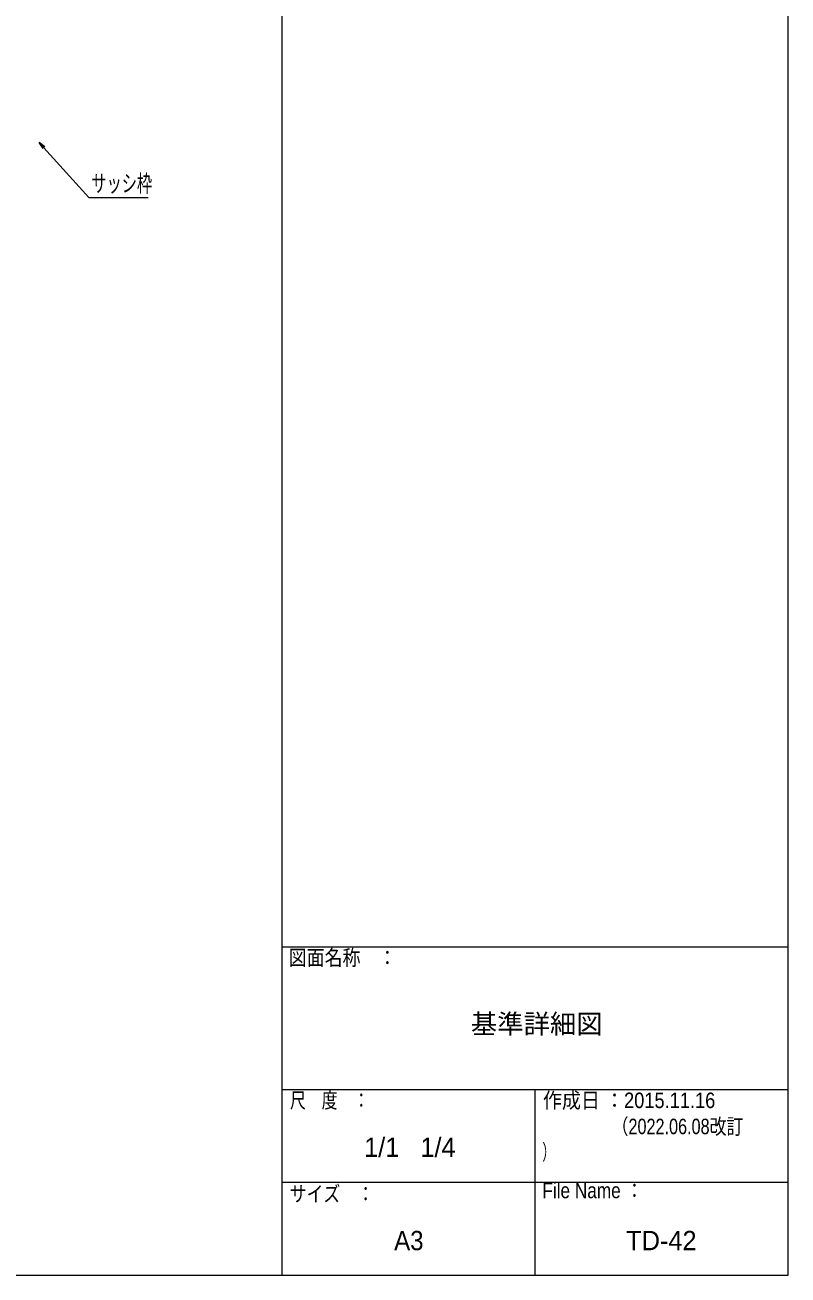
# Model space of a CAD drawing. Units: millimetres, scale not verified. Extents: x -800 to 800, y -554 to 554.
# Drawn here: x 372 to 800, y -554 to 147 of the extents above; entities that cross this region are included whole.
import ezdxf
from ezdxf.enums import TextEntityAlignment as Align

# ---------------------------------------------------------------- set-up
doc = ezdxf.new("R2010")
doc.units = ezdxf.units.MM
doc.header["$LTSCALE"] = 5
doc.layers.add('0-7_zumenwaku', color=6, linetype='Continuous', lineweight=9)
doc.layers.add('1-8_6文字', color=2, linetype='Continuous', lineweight=9)
doc.layers.add('0-8_moji', color=2, linetype='Continuous')
doc.styles.add('ＭＳ ゴシック', font='')
doc.styles.add('ＭＳ Ｐゴシック', font='')
doc.styles.get('ＭＳ ゴシック').set_extended_font_data('MS Gothic')
doc.styles.get('ＭＳ Ｐゴシック').set_extended_font_data('MS PGothic')

# ---------------------------------------------------------------- blocks, each defined once
blk = doc.blocks.new('MLeader1')
at = {"layer": '1-8_6文字'}
blk.add_line((382.073, 77.898), (379.881, 81.309), dxfattribs=at)
at = {"layer": '1-8_6文字', "color": 1}
blk.add_line((409.267, 50.474), (441.002, 50.474), dxfattribs=at)
at = {"layer": '1-8_6文字'}
blk.add_lwpolyline([(383.061, 78.793), (379.881, 81.309), (382.567, 78.346)], dxfattribs=at)
at = {"layer": '1-8_6文字', "color": 1}
blk.add_lwpolyline([(382.567, 78.346), (407.827, 50.474), (409.267, 50.474)], dxfattribs=at)
at = {"layer": '1-8_6文字', "style": 'ＭＳ ゴシック', "width": 0.65}
blk.add_text('サッシ枠', height=9.604, dxfattribs=at).set_placement((409.213, 50.623), align=Align.BOTTOM_LEFT)

msp = doc.modelspace()

# ---------------------------------------------------------------- linework, layer by layer
at = {"layer": '0-7_zumenwaku'}
for p, q in [((515.995, 553.994), (515.995, -553.994)), ((515.995, -369.996), (799.992, -369.996)), ((515.995, -449.995), (799.992, -449.995)), ((657.993, -449.995), (657.993, -553.994)), ((515.995, -501.995), (799.992, -501.995))]:
    msp.add_line(p, q, dxfattribs=at)
msp.add_lwpolyline([(-799.992, -553.994), (799.992, -553.994), (799.992, 553.994), (-799.992, 553.994)], close=True, dxfattribs=at)

# ---------------------------------------------------------------- block references
at = {"layer": '1-8_6文字'}
msp.add_blockref('MLeader1', (0, 0), dxfattribs=at)

# ---------------------------------------------------------------- texts
at = {"layer": '0-7_zumenwaku', "style": 'ＭＳ Ｐゴシック'}
for s, height, width, p in [('図面名称\u3000：', 8.676, 0.85, (519.918, -382.929)), ('尺\u3000度\u3000：', 8.688, 0.75, (520.606, -462.929)), ('作成日 ：2015.11.16', 8.688, 0.9, (662.509, -462.969)), ('\u3000\u3000\u3000\u3000（2022.06.08改訂', 8.688, 0.8, (663.101, -477.614)), ('）\u3000\u3000\u3000', 8.676, 0.6, (662.189, -491.987)), ('サイズ\u3000：', 8.676, 0.8, (520.422, -515.384)), ('File Name ：', 8.676, 0.85, (662.189, -513.52))]:
    msp.add_text(s, height=height, dxfattribs=dict(at, width=width)).set_placement(p, align=Align.BOTTOM_LEFT)
at = {"layer": '0-8_moji', "style": 'ＭＳ Ｐゴシック'}
for s, p in [('基準詳細図', (622.044, -421.846)), ('  1/1   1/4', (554.334, -491.015)), ('TD-42', (709.253, -543.343))]:
    msp.add_text(s, height=10.85, dxfattribs=at).set_placement(p, align=Align.BOTTOM_LEFT)
at = {"layer": '0-8_moji', "style": 'ＭＳ Ｐゴシック', "width": 0.95}
msp.add_text('A3', height=10.85, dxfattribs=at).set_placement((579.044, -543.343), align=Align.BOTTOM_LEFT)

doc.saveas('drawing.dxf')
